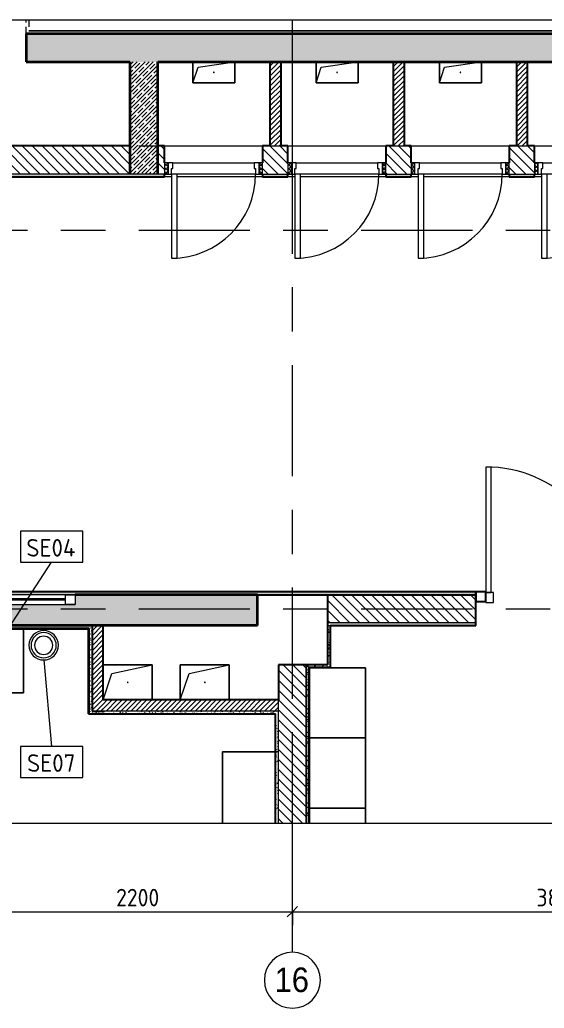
# Model space of a CAD drawing. Header units: millimetres. Extents: x 63482 to 319368, y -8553 to 29000.
# Drawn here: x 285208 to 288951, y 4951 to 12000 of the extents above; entities that cross this region are included whole.
import ezdxf

# ---------------------------------------------------------------- set-up
doc = ezdxf.new("R2010")
doc.units = ezdxf.units.MM
doc.linetypes.add('200_ШТРИХ__ш1_п0_6_', pattern=[80, 50, -30])
doc.linetypes.add('Осевая', pattern=[1587.5, 317.5, -238.125, 793.75, -238.125])
for name, color, linetype, lineweight in [('A-ANNO-DIMS', 7, 'Continuous', 9), ('A-ANNO-DIMS-50', 7, 'Continuous', 9), ('A-DETL-GENF', 7, 'Continuous', 9), ('A-DETL-MBND', 7, '200_ШТРИХ__ш1_п0_6_', 9), ('A-DOOR', 7, 'Continuous', 9), ('A-DOOR-1', 7, 'Continuous', 15), ('A-DOOR-FRAM', 7, 'Continuous', 15), ('A-DOOR-FRAM-1', 7, 'Continuous', 9), ('A-GENM', 7, 'Continuous', 9), ('A-GLAZ', 7, 'Continuous', 9), ('A-GLAZ-1', 7, 'Continuous', 15), ('A-GLAZ-CWMG', 7, 'Continuous', 9), ('A-GLAZ-CWMG-1', 7, 'Continuous', 25), ('A-WALL', 7, 'Continuous', 9), ('I-FURN', 7, 'Continuous', 9), ('I-WALL', 7, 'Continuous', 9), ('P-SANR-FIXT-IDEN', 7, 'Continuous', 9), ('Оси', 7, 'Continuous', 9), ('Оси-1', 7, 'Continuous', 20), ('Оси-2', 7, 'Осевая', 9)]:
    doc.layers.add(name, color=color, linetype=linetype, lineweight=lineweight)
for name, color, linetype, lineweight, true_color in [('A-WALL-1', 7, 'Continuous', 25, 0x3c3c3c), ('A-WALL-3', 7, 'Continuous', 35, 0x3c3c3c), ('A-WALL-FNSH-1', 7, 'Continuous', 15, 0x3c3c3c), ('P-SANR-FIXT-1', 7, 'Continuous', 15, 0x4994b4)]:
    doc.layers.add(name, color=color, linetype=linetype, lineweight=lineweight, true_color=true_color)
doc.styles.add('Arial', font='arial.ttf', dxfattribs={"width": 0.9, "height": 175})
doc.styles.add('GOST Common', font='GOST_Common.ttf', dxfattribs={"height": 125})
doc.styles.add('ISOCPEUR', font='isocpeur.ttf', dxfattribs={"width": 0.9, "height": 125})
doc.dimstyles.new('ISO-2_5_0_9К_БОЛЬШОЙ', dxfattribs={"dimscale": 304.8, "dimtxt": 124.497647, "dimasz": 0.246063, "dimexe": 0.19685, "dimexo": 0.492126, "dimgap": 0, "dimtad": 1, "dimdec": 0, "dimrnd": 10, "dimzin": 0, "dimdsep": 46, "dimtxsty": 'ISOCPEUR', "dimblk1": 'OBLIQUE', "dimblk2": 'OBLIQUE', "dimsah": 1, "dimcen": 0.09, "dimdle": 0.19685, "dimazin": 0, "dimtfac": 1, "dimtdec": 4, "dimtix": 1, "dimtmove": 0, "dimatfit": 3, "dimfxl": 1, "dimtvp": 1, "dimtolj": 1, "dimtzin": 0, "dimarcsym": 2})
pattern_1 = [(135, (230493.37, 0), (-35.35534, -35.35534), [])]
pattern_2 = [(45, (230493.368, 0), (-17.67767, 17.67767), [])]
pattern_3 = [(45, (230493.37, 0), (-28.512667, 28.512667), []), (45, (230521.88, 0), (-28.512667, 28.512667), [50.403, -10.081, 1.676, -8.404])]
pattern_4 = [(0, (230493.368, 0), (60.96, 15.24), [5.029, -40.691, 5.029, -40.691, -243.84]), (0, (230493.368, 0), (60.96, 15.24), [-91.44, 5.029, -86.411, 5.029, -40.691, -106.68]), (0, (230493.368, 0), (60.96, 15.24), [-228.6, 5.029, -25.451, 5.029, -71.171]), (120, (230516.228, 7.62), (-43.678227, 45.1729086), [5.029, -40.691, 5.029, -40.691, -243.84]), (120, (230516.228, 7.62), (-43.678227, 45.1729086), [-91.44, 5.029, -86.411, 5.029, -40.691, -106.68]), (120, (230516.228, 7.62), (-43.678227, 45.1729086), [-228.6, 5.029, -25.451, 5.029, -71.171]), (240, (230523.848, 38.1), (-17.281773, -60.4129086), [5.029, -40.691, 5.029, -40.691, -243.84]), (240, (230523.848, 38.1), (-17.281773, -60.4129086), [-91.44, 5.029, -86.411, 5.029, -40.691, -106.68]), (240, (230523.848, 38.1), (-17.281773, -60.4129086), [-228.6, 5.029, -25.451, 5.029, -71.171])]

# ---------------------------------------------------------------- blocks, each defined once
blk = doc.blocks.new('110_Дверь_СКБ_1Ст - д-18 700x2100h_Технический шкаф ЭОМ и СС-23257539-Фрагмент 3_8')
at = {"layer": 'A-DOOR'}
h = blk.add_hatch(dxfattribs=at)
h.set_pattern_fill('FP_88', color=256, style=0, pattern_type=2)
h.set_pattern_definition([(135, (1951.41, 164.685), (-14.14214, -14.14214), []), (225, (1951.41, 164.685), (14.14214, -14.14214), [])])
h.paths.add_polyline_path([(362.5, 100), (337.5, 100), (337.5, 20), (362.5, 20)])
at = {"layer": 'A-DOOR-FRAM-1'}
h = blk.add_hatch(dxfattribs=at)
h.set_pattern_fill('FP_89', color=256, style=0, pattern_type=2)
h.set_pattern_definition([(45, (-171.384, 164.685), (-14.1421, 14.1421), []), (135, (-171.384, 164.685), (-14.1421, -14.1421), [])])
h.paths.add_polyline_path([(-312.5, 100), (-337.5, 100), (-337.5, 20), (-312.5, 20)])
at = {"layer": 'A-DOOR'}
blk.add_arc((312.5, 100), 600, 90, 180, dxfattribs=at)
at = {"layer": 'A-DOOR-1'}
for p, q in [((312.5, 700), (272.5, 700)), ((272.5, 700), (272.5, 100)), ((312.5, 100), (312.5, 700)), ((272.5, 100), (312.5, 100))]:
    blk.add_line(p, q, dxfattribs=at)
at = {"layer": 'A-DOOR-FRAM'}
for p, q in [((-312.5, 100), (-337.5, 100)), ((-337.5, 100), (-337.5, 20)), ((-287.5, 100), (-312.5, 100)), ((-312.5, 100), (-312.5, 20)), ((-312.5, 20), (-312.5, 100)), ((-287.5, 60), (-287.5, 100)), ((312.5, 100), (312.5, 60)), ((337.5, 100), (312.5, 100)), ((337.5, 20), (337.5, 100)), ((362.5, 100), (337.5, 100)), ((337.5, 100), (337.5, 20)), ((362.5, 20), (362.5, 100)), ((-337.5, 20), (-312.5, 20)), ((-312.5, 20), (-277.5, 20)), ((-277.5, 60), (-287.5, 60)), ((-277.5, 20), (-277.5, 60)), ((312.5, 60), (302.5, 60)), ((302.5, 60), (302.5, 20)), ((302.5, 20), (337.5, 20)), ((337.5, 20), (362.5, 20))]:
    blk.add_line(p, q, dxfattribs=at)
at = {"layer": 'A-DOOR-FRAM-1'}
for p, q in [((-287.5, 100), (272.5, 100)), ((302.5, 20), (-277.5, 20))]:
    blk.add_line(p, q, dxfattribs=at)
blk = doc.blocks.new('GM_Отверстие прямоугольное _в плите_ - Отверстие-21620300-Фрагмент 3_8')
at = {"layer": 'A-GENM'}
for p, q in [((-150, -75), (-150, 75)), ((-150, 75), (-150, -75)), ((-112.5, 37.5), (150, 75)), ((150, 75), (150, -75)), ((150, -75), (150, 75)), ((-150, -75), (-112.5, 37.5)), ((150, -75), (-150, -75)), ((-150, -75), (150, -75))]:
    blk.add_line(p, q, dxfattribs=at)
for start, end in [(360, 180), (180, 360)]:
    blk.add_arc((0, 0), 2.5, start, end, dxfattribs=at)
blk = doc.blocks.new('GM_Отверстие прямоугольное _в плите_ - Отверстие-21986452-Фрагмент 3_8')
at = {"layer": 'A-GENM'}
for p, q in [((-175, 125), (175, 125)), ((175, 125), (-175, 125)), ((-112.5, 62.5), (175, 125)), ((175, 125), (175, -125)), ((175, -125), (175, 125)), ((-175, -125), (-112.5, 62.5))]:
    blk.add_line(p, q, dxfattribs=at)
for start, end in [(360, 180), (180, 360)]:
    blk.add_arc((0, 0), 2.5, start, end, dxfattribs=at)
blk = doc.blocks.new('GM_Отверстие прямоугольное _в плите_ - Отверстие-V317-Фрагмент 3_8')
at = {"layer": 'A-GENM'}
for p, q in [((-175, -125), (-175, 125)), ((-175, 125), (175, 125)), ((175, 125), (-175, 125)), ((-175, 125), (-175, -125)), ((-112.5, 62.5), (175, 125)), ((175, 125), (175, -125)), ((175, -125), (175, 125)), ((-175, -125), (-112.5, 62.5))]:
    blk.add_line(p, q, dxfattribs=at)
for start, end in [(360, 180), (180, 360)]:
    blk.add_arc((0, 0), 2.5, start, end, dxfattribs=at)
blk = doc.blocks.new('мусорная корзина - Round_ Metal-30590745-Фрагмент 3_8')
at = {"layer": 'P-SANR-FIXT-1'}
for radius, start, end in [(105, 0, 180), (90, 360, 180), (105, 180, 360), (90, 180, 360), (65, 0, 180), (65, 180, 360)]:
    blk.add_arc((0, 0), radius, start, end, dxfattribs=at)
blk = doc.blocks.new('шкаф 1_112 - шкаф 1_112-V330-Фрагмент 3_8')
at = {"layer": 'I-FURN'}
for p, q in [((-400, 6070), (-400, 5558.9)), ((-20, 6070), (-400, 6070)), ((0, 6070), (-400, 6070)), ((-400, 6070), (-400, 5558.9)), ((-400, 5558.9), (-400, 6070)), ((-400, 6070), (-20, 6070)), ((0, 5558.9), (0, 6070))]:
    blk.add_line(p, q, dxfattribs=at)
blk = doc.blocks.new('1_113 тумба - 1_113 тумба-31126920-Фрагмент 3_8')
at = {"layer": 'I-FURN'}
for p, q in [((-400, 1500), (0, 1500)), ((-400, 389.6), (-400, 1500)), ((0, 1500), (-400, 1500)), ((-400, 1500), (-400, 1000)), ((-400, 1000), (-400, 1500)), ((-400, 1500), (0, 1500)), ((0, 1500), (0, 389.6)), ((0, 1000), (0, 1500)), ((0, 1500), (0, 1000)), ((0, 1000), (-400, 1000)), ((-400, 1000), (-400, 500)), ((-400, 500), (-400, 1000)), ((-400, 1000), (0, 1000)), ((-400, 1000), (0, 1000)), ((0, 1000), (-400, 1000)), ((0, 500), (0, 1000)), ((0, 1000), (0, 500)), ((-400, 500), (0, 500)), ((0, 500), (-400, 500)), ((0, 500), (-400, 500)), ((-400, 500), (-400, 389.6)), ((-400, 389.6), (-400, 500)), ((-400, 500), (0, 500)), ((0, 389.6), (0, 500)), ((0, 500), (0, 389.6))]:
    blk.add_line(p, q, dxfattribs=at)
blk = doc.blocks.new('Дверь_Витражная_остекление_ - ДВН_ДАО_Главный вход_1200 в свету-31742133-Фрагмент 3_8')
at = {"layer": 'A-DETL-GENF'}
for p, q in [((-607.5, 925), (-647.5, 925)), ((-647.5, 925), (-647.5, 35)), ((-607.5, 30), (-607.5, 925)), ((647.5, 430), (607.5, 430)), ((607.5, 430), (607.5, 30)), ((647.5, 35), (647.5, 430)), ((-647.5, 30), (-607.5, 30)), ((-592.5, 30), (-647.5, 30)), ((-592.5, -40), (-592.5, 30)), ((592.5, -40), (592.5, 30)), ((592.5, 30), (647.5, 30)), ((607.5, 30), (647.5, 30)), ((-647.5, -35), (-647.5, -40)), ((-647.5, -40), (-592.5, -40)), ((647.5, -40), (592.5, -40)), ((647.5, -35), (647.5, -40))]:
    blk.add_line(p, q, dxfattribs=at)
at = {"layer": 'A-DOOR'}
for p, q in [((-647.5, 925), (-647.5, 35)), ((647.5, 430), (647.5, 35))]:
    blk.add_line(p, q, dxfattribs=at)
for centre, radius, start, end in [((-647.5, 30), 895, 360, 90), ((647.5, 30), 400, 90, 180)]:
    blk.add_arc(centre, radius, start, end, dxfattribs=at)
blk = doc.blocks.new('Прямоугольный импост - 50 x 70 мм-31701779-Фрагмент 3_8')
at = {"layer": 'A-GLAZ-CWMG-1'}
for p, q in [((0, 35), (-70, 35)), ((-70, 35), (-70, -35)), ((0, -35), (0, 35)), ((-70, -35), (0, -35))]:
    blk.add_line(p, q, dxfattribs=at)
blk = doc.blocks.new('120_Окно_СКБ_1Ст - 120_Окно_СКБ_1Ст 400х1200 EI30-24228621-Фрагмент 3_8')
at = {"layer": 'A-GLAZ'}
for p, q in [((600, 110), (-600, 110)), ((530, 80), (-530, 80)), ((-600, 40), (600, 40)), ((530, 70), (-530, 70))]:
    blk.add_line(p, q, dxfattribs=at)
at = {"layer": 'A-GLAZ-1'}
for p, q in [((-600, 40), (-600, 110)), ((-600, 110), (-530, 110)), ((-530, 110), (-530, 40)), ((530, 40), (530, 110)), ((530, 110), (600, 110)), ((600, 110), (600, 40)), ((-530, 40), (-600, 40)), ((600, 40), (530, 40))]:
    blk.add_line(p, q, dxfattribs=at)
blk = doc.blocks.new('DET_L_Линия разрыва - М100-31023944-Фрагмент 3_8')
at = {"layer": 'A-DETL-GENF'}
blk.add_line((27989.4, 0), (14294.7, 0), dxfattribs=at)
blk = doc.blocks.new('DET_L_Линия разрыва - М100-31024083-Фрагмент 3_8')
at = {"layer": 'A-DETL-GENF'}
blk.add_line((14294.7, 0), (27989.4, 0), dxfattribs=at)
blk = doc.blocks.new('Ось сетки - D8-29747960-Фрагмент 3_8')
at = {"layer": 'Оси-1'}
for start, end in [(360, 180), (180, 360)]:
    blk.add_arc((0, 0), 4, start, end, dxfattribs=at)
blk = doc.blocks.new('DIMBLOCK55-Фрагмент 3_8')
at = {"layer": 'A-ANNO-DIMS-50', "lineweight": 20}
for p, q in [((284953.4, 5639.5), (284915.9, 5602)), ((284953.4, 5639.5), (284990.9, 5677)), ((287153.4, 5639.5), (287115.9, 5602)), ((287153.4, 5639.5), (287190.9, 5677))]:
    blk.add_line(p, q, dxfattribs=at)
at = {"layer": 'A-ANNO-DIMS-50'}
for p, q in [((284953.4, 5542.5), (284953.4, 5699.5)), ((284953.4, 5639.5), (287153.4, 5639.5)), ((284953.4, 5639.5), (284953.4, 5542.5)), ((287153.4, 5542.5), (287153.4, 5699.5)), ((287153.4, 5639.5), (287153.4, 5542.5))]:
    blk.add_line(p, q, dxfattribs=at)
at = {"layer": 'A-ANNO-DIMS-50', "color": 0, "insert": (285895.4, 5802.8), "char_height": 125, "width": 379.239, "attachment_point": 1, "line_spacing_factor": 1.149209, "style": 'ISOCPEUR'}
blk.add_mtext('2200', dxfattribs=at)
blk = doc.blocks.new('_Oblique')
at = {"color": 0, "linetype": 'ByBlock', "lineweight": -2}
blk.add_line((-0.5, -0.5), (0.5, 0.5), dxfattribs=at)
blk = doc.blocks.new('DIMBLOCK56-Фрагмент 3_8')
at = {"layer": 'A-ANNO-DIMS-50', "lineweight": 20}
for p, q in [((287153.4, 5639.5), (287115.9, 5602)), ((287153.4, 5639.5), (287190.9, 5677)), ((290953.4, 5639.5), (290915.9, 5602)), ((290953.4, 5639.5), (290990.9, 5677))]:
    blk.add_line(p, q, dxfattribs=at)
at = {"layer": 'A-ANNO-DIMS-50'}
for p, q in [((287153.4, 5542.5), (287153.4, 5699.5)), ((287153.4, 5639.5), (290953.4, 5639.5)), ((287153.4, 5639.5), (287153.4, 5542.5)), ((290953.4, 5542.5), (290953.4, 5699.5)), ((290953.4, 5639.5), (290953.4, 5542.5))]:
    blk.add_line(p, q, dxfattribs=at)
at = {"layer": 'A-ANNO-DIMS-50', "color": 0, "insert": (288895.4, 5802.8), "char_height": 125, "width": 379.239, "attachment_point": 1, "line_spacing_factor": 1.149209, "style": 'ISOCPEUR'}
blk.add_mtext('3800', dxfattribs=at)
blk = doc.blocks.new('М_сантехническая_рамка1 - В рамке-30590747-Фрагмент 3_8')
at = {"layer": 'P-SANR-FIXT-IDEN'}
for p, q in [((4.29, 2.24), (-4.64, 2.24)), ((-4.64, 2.24), (-4.64, -2.18)), ((4.29, -2.18), (4.29, 2.24)), ((-4.64, -2.18), (4.29, -2.18))]:
    blk.add_line(p, q, dxfattribs=at)

msp = doc.modelspace()

# ---------------------------------------------------------------- hatches: boundary and pattern name
at = {"layer": 'I-WALL'}
h = msp.add_hatch(dxfattribs=at)
h.set_pattern_fill('FP_3', color=256, style=0, pattern_type=2)
h.set_pattern_definition(pattern_3)
h.paths.add_polyline_path([(291653.4, 11700), (294401.8, 11700), (294401.8, 11900), (285253.4, 11900), (285253.4, 11700), (291253.4, 11700)])
h = msp.add_hatch(dxfattribs=at)
h.set_pattern_fill('FP_3', color=256, style=0, pattern_type=2)
h.set_pattern_definition(pattern_3)
h.paths.add_polyline_path([(285993.4, 10900), (286193.4, 10900), (286193.4, 11700), (285993.4, 11700), (285993.4, 11033.8)])
h = msp.add_hatch(dxfattribs=at)
h.set_pattern_fill('FP_9', color=256, style=0, pattern_type=2)
h.set_pattern_definition(pattern_2)
h.paths.add_polyline_path([(287072.6, 11100), (287072.6, 11700), (286992.6, 11700), (286992.6, 11100)])
h = msp.add_hatch(dxfattribs=at)
h.set_pattern_fill('FP_9', color=256, style=0, pattern_type=2)
h.set_pattern_definition(pattern_2)
h.paths.add_polyline_path([(287952.6, 11100), (287952.6, 11700), (287872.6, 11700), (287872.6, 11100)])
h = msp.add_hatch(dxfattribs=at)
h.set_pattern_fill('FP_9', color=256, style=0, pattern_type=2)
h.set_pattern_definition(pattern_2)
h.paths.add_polyline_path([(288832.6, 11100), (288832.6, 11700), (288752.6, 11700), (288752.6, 11100)])
h = msp.add_hatch(dxfattribs=at)
h.set_pattern_fill('FP_20', color=256, style=0, pattern_type=2)
h.set_pattern_definition(pattern_1)
h.paths.add_polyline_path([(289633.4, 10900), (289633.4, 11100), (289581.2, 11100), (289581.2, 10900)])
h.paths.add_polyline_path([(288881.2, 10900), (288881.2, 11100), (288701.2, 11100), (288701.2, 10900)])
h.paths.add_polyline_path([(286241.2, 10900), (286241.2, 11100), (286193.4, 11100), (286193.4, 10900)])
h.paths.add_polyline_path([(291653.4, 10900), (291653.4, 11100), (289833.4, 11100), (289833.4, 10900), (291222.9, 10900)])
h.paths.add_polyline_path([(287121.2, 10900), (287121.2, 11100), (286941.2, 11100), (286941.2, 10900)])
h.paths.add_polyline_path([(287821.2, 10900), (288001.2, 10900), (288001.2, 11100), (287821.2, 11100), (287821.2, 10980)])
h.paths.add_polyline_path([(285993.4, 10900), (285993.4, 11100), (282403.4, 11100), (282403.4, 10900), (285816.9, 10900)])
h.paths.add_polyline_path([(282203.4, 10900), (282203.4, 11100), (275253.4, 11100), (275253.4, 10900), (280410.9, 10900)])
h = msp.add_hatch(dxfattribs=at)
h.set_pattern_fill('FP_10', color=256, style=0, pattern_type=2)
h.set_pattern_definition(pattern_4)
h.paths.add_polyline_path([(285816.9, 10880), (286241.2, 10880), (286241.2, 10900), (272873.4, 10900), (272873.4, 10880), (284014.9, 10880)])
h.paths.add_polyline_path([(288001.2, 10880), (288001.2, 10900), (287821.2, 10900), (287821.2, 10880)])
h.paths.add_polyline_path([(291853.4, 10880), (291853.4, 10900), (289581.2, 10900), (289581.2, 10880), (291222.9, 10880)])
h.paths.add_polyline_path([(287121.2, 10880), (287121.2, 10900), (286941.2, 10900), (286941.2, 10880)])
h.paths.add_polyline_path([(288701.2, 10880), (288881.2, 10880), (288881.2, 10900), (288701.2, 10900)])
h = msp.add_hatch(dxfattribs=at)
h.set_pattern_fill('FP_10', color=256, style=0, pattern_type=2)
h.set_pattern_definition(pattern_4)
h.paths.add_polyline_path([(290963.4, 7900), (294401.8, 7900), (294401.8, 7920), (290963.4, 7920)])
h.paths.add_polyline_path([(284915.9, 7900), (288463.4, 7900), (288463.4, 7920), (281353.3, 7920), (281353.3, 7900), (284465.4, 7900)])
h.paths.add_polyline_path([(275905.9, 7900), (278853.3, 7900), (278853.3, 7920), (272623.4, 7920), (272623.4, 7900), (275455.4, 7900)])
h.paths.add_polyline_path([(270123.4, 7900), (270123.4, 7920), (269253.4, 7920), (269253.4, 7900), (269599, 7900)])
h = msp.add_hatch(dxfattribs=at)
h.set_pattern_fill('FP_3', color=256, style=0, pattern_type=2)
h.set_pattern_definition(pattern_3)
h.paths.add_polyline_path([(286903.4, 7680), (286903.4, 7900), (285603.4, 7900), (285603.4, 7830), (284403.4, 7830), (284403.4, 7900), (282903.4, 7900), (282903.4, 7680), (285816.9, 7680)])
h = msp.add_hatch(dxfattribs=at)
h.set_pattern_fill('FP_20', color=256, style=0, pattern_type=2)
h.set_pattern_definition(pattern_1)
h.paths.add_polyline_path([(291403.4, 7700), (291483.4, 7700), (291483.4, 7900), (290963.4, 7900), (290963.4, 7700), (291383.4, 7700)])
h.paths.add_polyline_path([(288463.4, 7700), (288463.4, 7900), (287403.4, 7900), (287403.4, 7700), (287618.9, 7700)])
h = msp.add_hatch(dxfattribs=at)
h.set_pattern_fill('FP_10', color=256, style=0, pattern_type=2)
h.set_pattern_definition(pattern_4)
h.paths.add_polyline_path([(287403.4, 7380), (287423.4, 7380), (287423.4, 7700), (287403.4, 7700), (287403.4, 7400)])
h = msp.add_hatch(dxfattribs=at)
h.set_pattern_fill('FP_10', color=256, style=0, pattern_type=2)
h.set_pattern_definition(pattern_4)
h.paths.add_polyline_path([(287423.4, 7680), (288463.4, 7680), (288463.4, 7700), (287423.4, 7700)])
h.paths.add_polyline_path([(291383.4, 7680), (291383.4, 7700), (290963.4, 7700), (290963.4, 7680), (291382.4, 7680)])
h = msp.add_hatch(dxfattribs=at)
h.set_pattern_fill('FP_10', color=256, style=0, pattern_type=2)
h.set_pattern_definition(pattern_4)
h.paths.add_polyline_path([(285703.4, 7660), (285703.4, 7680), (284183.4, 7680), (284183.4, 7660), (285591.7, 7660)])
h = msp.add_hatch(dxfattribs=at)
h.set_pattern_fill('FP_10', color=256, style=0, pattern_type=2)
h.set_pattern_definition(pattern_4)
h.paths.add_polyline_path([(285723.4, 7070), (285723.4, 7680), (285703.4, 7680), (285703.4, 7070)])
h = msp.add_hatch(dxfattribs=at)
h.set_pattern_fill('FP_9', color=256, style=0, pattern_type=2)
h.set_pattern_definition(pattern_2)
h.paths.add_polyline_path([(285803.4, 7070), (285803.4, 7680), (285723.4, 7680), (285723.4, 7070)])
h = msp.add_hatch(dxfattribs=at)
h.set_pattern_fill('FP_20', color=256, style=0, pattern_type=2)
h.set_pattern_definition(pattern_1)
h.paths.add_polyline_path([(287054.1, 6268.4), (287254.1, 6268.4), (287254.1, 7400), (287054.1, 7400), (287054.1, 6779.5)])
h = msp.add_hatch(dxfattribs=at)
h.set_pattern_fill('FP_10', color=256, style=0, pattern_type=2)
h.set_pattern_definition(pattern_4)
h.paths.add_polyline_path([(287274.1, 7380), (287403.4, 7380), (287403.4, 7400), (287254.1, 7400), (287254.1, 7380)])
h = msp.add_hatch(dxfattribs=at)
h.set_pattern_fill('FP_10', color=256, style=0, pattern_type=2)
h.set_pattern_definition(pattern_4)
h.paths.add_polyline_path([(287254.1, 6268.4), (287274.1, 6268.4), (287274.1, 7380), (287254.1, 7380)])
h = msp.add_hatch(dxfattribs=at)
h.set_pattern_fill('FP_9', color=256, style=0, pattern_type=2)
h.set_pattern_definition(pattern_2)
h.paths.add_polyline_path([(287054.1, 7070), (287054.1, 7150), (285803.4, 7150), (285803.4, 7070), (287034.1, 7070)])
h = msp.add_hatch(dxfattribs=at)
h.set_pattern_fill('FP_10', color=256, style=0, pattern_type=2)
h.set_pattern_definition(pattern_4)
h.paths.add_polyline_path([(287034.1, 7050), (287034.1, 7070), (285703.4, 7070), (285703.4, 7050), (286717.9, 7050)])
h = msp.add_hatch(dxfattribs=at)
h.set_pattern_fill('FP_10', color=256, style=0, pattern_type=2)
h.set_pattern_definition(pattern_4)
h.paths.add_polyline_path([(287034.1, 6268.4), (287054.1, 6268.4), (287054.1, 7070), (287034.1, 7070), (287034.1, 6779.5)])

# ---------------------------------------------------------------- linework, layer by layer
at = {"layer": 'A-DETL-MBND'}
for p, q in [((285253.4, 11900), (285253.4, 11999.8)), ((285273.4, 11999.8), (285273.4, 11920)), ((285273.4, 11920), (290633.4, 11920)), ((287033.4, 6268.4), (287033.4, 7050))]:
    msp.add_line(p, q, dxfattribs=at)
at = {"layer": 'A-WALL'}
for p, q in [((286992.6, 11100), (287072.6, 11100)), ((287872.6, 11100), (287952.6, 11100)), ((288752.6, 11100), (288832.6, 11100)), ((286241.2, 10900), (275253.4, 10900)), ((286941.2, 10900), (287121.2, 10900)), ((287821.2, 10900), (288001.2, 10900)), ((288701.2, 10900), (288881.2, 10900)), ((288463.4, 7700), (287403.4, 7700)), ((285703.4, 7659), (285702.4, 7659)), ((287424.4, 7679), (287423.4, 7679)), ((287054.1, 6268.4), (287054.1, 7150)), ((287054.1, 7070), (285803.4, 7070))]:
    msp.add_line(p, q, dxfattribs=at)
at = {"layer": 'A-WALL-1'}
for p, q in [((286992.6, 11700), (286992.6, 11100)), ((287072.6, 11100), (287072.6, 11700)), ((287872.6, 11700), (287872.6, 11100)), ((287952.6, 11100), (287952.6, 11700)), ((288752.6, 11700), (288752.6, 11100)), ((288832.6, 11100), (288832.6, 11700)), ((285993.4, 11100), (284853.4, 11100)), ((286241.2, 11100), (286193.4, 11100)), ((286241.2, 10980), (286241.2, 11100)), ((286992.6, 11100), (286941.2, 11100)), ((286941.2, 11100), (286941.2, 10980)), ((287121.2, 11100), (287072.6, 11100)), ((287121.2, 10980), (287121.2, 11100)), ((287872.6, 11100), (287821.2, 11100)), ((287821.2, 11100), (287821.2, 10980)), ((288001.2, 11100), (287952.6, 11100)), ((288001.2, 10980), (288001.2, 11100)), ((288752.6, 11100), (288701.2, 11100)), ((288701.2, 11100), (288701.2, 10980)), ((288881.2, 11100), (288832.6, 11100)), ((288881.2, 10980), (288881.2, 11100)), ((272893.4, 10880), (286241.2, 10880)), ((286241.2, 10880), (286241.2, 10900)), ((286941.2, 10900), (286941.2, 10880)), ((286941.2, 10880), (287121.2, 10880)), ((287121.2, 10880), (287121.2, 10900)), ((287821.2, 10900), (287821.2, 10880)), ((287821.2, 10880), (288001.2, 10880)), ((288001.2, 10880), (288001.2, 10900)), ((288701.2, 10900), (288701.2, 10880)), ((288701.2, 10880), (288881.2, 10880)), ((288881.2, 10880), (288881.2, 10900)), ((288463.4, 7920), (281353.3, 7920)), ((286903.4, 7900), (288463.4, 7900)), ((287403.4, 7900), (287403.4, 7400)), ((288463.4, 7680), (288463.4, 7920)), ((285703.4, 7660), (284203.4, 7660)), ((285703.4, 7050), (285703.4, 7660)), ((285723.4, 7680), (285723.4, 7070)), ((285803.4, 7150), (285803.4, 7680)), ((287423.4, 7680), (288463.4, 7680)), ((287423.4, 7680), (287423.4, 7380)), ((287403.4, 7400), (287054.1, 7400)), ((287054.1, 7400), (287054.1, 7150)), ((287254.1, 6268.4), (287254.1, 7400)), ((287274.1, 6268.4), (287274.1, 7380)), ((287423.4, 7380), (287274.1, 7380)), ((287054.1, 7150), (285803.4, 7150)), ((285703.4, 7050), (287034.1, 7050)), ((285723.4, 7070), (285803.4, 7070)), ((287034.1, 6268.4), (287034.1, 7050))]:
    msp.add_line(p, q, dxfattribs=at)
at = {"layer": 'A-WALL-3'}
for p, q in [((294401.8, 11900), (285253.4, 11900)), ((285253.4, 11900), (285253.4, 11700)), ((285253.4, 11700), (285993.4, 11700)), ((285993.4, 11700), (285993.4, 10900)), ((286193.4, 10900), (286193.4, 11700)), ((286193.4, 11700), (289633.4, 11700)), ((286903.4, 7900), (285603.4, 7900)), ((286903.4, 7680), (286903.4, 7900)), ((286903.4, 7680), (282903.4, 7680))]:
    msp.add_line(p, q, dxfattribs=at)
at = {"layer": 'A-WALL-FNSH-1'}
for p, q in [((290632.4, 11921), (285273.4, 11921)), ((285273.4, 11921), (285273.4, 11920)), ((285273.4, 11920), (290632.4, 11920)), ((286241.2, 10879), (272893.4, 10879)), ((286241.2, 10879), (286241.2, 10880)), ((286941.2, 10880), (286941.2, 10879)), ((286941.2, 10879), (287121.2, 10879)), ((287121.2, 10879), (287121.2, 10880)), ((287821.2, 10880), (287821.2, 10879)), ((287821.2, 10879), (288001.2, 10879)), ((288001.2, 10879), (288001.2, 10880)), ((288701.2, 10880), (288701.2, 10879)), ((288701.2, 10879), (288881.2, 10879)), ((288881.2, 10879), (288881.2, 10880)), ((288463.4, 7921), (281353.4, 7921)), ((288463.4, 7920), (288463.4, 7921)), ((284204.4, 7659), (285702.4, 7659)), ((285702.4, 7659), (285702.4, 7049)), ((287424.4, 7679), (288463.4, 7679)), ((287424.4, 7379), (287424.4, 7679)), ((288463.4, 7679), (288463.4, 7680)), ((287424.4, 7379), (287274.1, 7379)), ((287275.1, 6268.4), (287275.1, 7379)), ((285702.4, 7049), (287033.1, 7049)), ((287033.1, 7049), (287033.1, 6268.4))]:
    msp.add_line(p, q, dxfattribs=at)
at = {"layer": 'I-FURN'}
for p, q in [((285233.4, 7200.5), (285233.4, 7652)), ((285233.4, 7652), (285233.4, 7200.5)), ((284633.4, 7200.5), (285233.4, 7200.5)), ((285233.4, 7200.5), (284633.4, 7200.5))]:
    msp.add_line(p, q, dxfattribs=at)
at = {"layer": 'I-WALL'}
for p, q in [((286241.2, 11100), (286941.2, 11100)), ((287121.2, 11100), (287821.2, 11100)), ((288001.2, 11100), (288701.2, 11100)), ((288881.2, 11100), (289581.2, 11100)), ((286291.2, 10880), (286241.2, 10880)), ((286291.2, 10879), (286241.2, 10879)), ((286941.2, 10880), (286331.2, 10880)), ((286941.2, 10879), (286331.2, 10879)), ((287171.2, 10880), (287121.2, 10880)), ((287171.2, 10879), (287121.2, 10879)), ((287821.2, 10880), (287211.2, 10880)), ((287821.2, 10879), (287211.2, 10879)), ((288051.2, 10880), (288001.2, 10880)), ((288051.2, 10879), (288001.2, 10879)), ((288701.2, 10880), (288091.2, 10880)), ((288701.2, 10879), (288091.2, 10879)), ((288931.2, 10880), (288881.2, 10880)), ((288931.2, 10879), (288881.2, 10879)), ((285695.4, 7652), (284211.4, 7652)), ((285695.4, 7050), (285695.4, 7652)), ((285695.4, 7050), (285703.4, 7050))]:
    msp.add_line(p, q, dxfattribs=at)
at = {"layer": 'P-SANR-FIXT-IDEN'}
for p, q in [((285126.9, 7660.2), (285435.3, 8132.6)), ((285378.4, 7434.5), (285435.3, 6818.5))]:
    msp.add_line(p, q, dxfattribs=at)
at = {"layer": 'Оси'}
for p, q in [((287153.4, 10749.8), (287153.4, 11999.8)), ((287153.4, 5351.2), (287153.4, 6601.2))]:
    msp.add_line(p, q, dxfattribs=at)
at = {"layer": 'Оси-2'}
for p, q in [((266451.1, 12000), (293151.8, 12000)), ((266451.1, 11100), (293151.8, 11100)), ((287153.4, 6601.2), (287153.4, 10749.8)), ((266451.1, 10500), (293151.8, 10500)), ((266451.1, 7800), (293151.8, 7800))]:
    msp.add_line(p, q, dxfattribs=at)

# ---------------------------------------------------------------- block references
at = {"layer": 'A-DETL-GENF'}
for name, p in [('DET_L_Линия разрыва - М100-31024083-Фрагмент 3_8', (266412.5, 11999.8)), ('DET_L_Линия разрыва - М100-31023944-Фрагмент 3_8', (266412.5, 6268.4))]:
    msp.add_blockref(name, p, dxfattribs=at)
at = {"layer": 'A-DOOR', "rotation": 180}
for p in [(286603.7, 11000), (287483.7, 11000), (288363.7, 11000), (289243.7, 11000)]:
    msp.add_blockref('110_Дверь_СКБ_1Ст - д-18 700x2100h_Технический шкаф ЭОМ и СС-23257539-Фрагмент 3_8', p, dxfattribs=at)
at = {"layer": 'A-DOOR'}
msp.add_blockref('Дверь_Витражная_остекление_ - ДВН_ДАО_Главный вход_1200 в свету-31742133-Фрагмент 3_8', (289180.9, 7885.7), dxfattribs=at)
at = {"layer": 'A-GENM'}
for name, p in [('GM_Отверстие прямоугольное _в плите_ - Отверстие-21620300-Фрагмент 3_8', (286592.6, 11625)), ('GM_Отверстие прямоугольное _в плите_ - Отверстие-21620300-Фрагмент 3_8', (287472.6, 11625)), ('GM_Отверстие прямоугольное _в плите_ - Отверстие-21620300-Фрагмент 3_8', (288352.6, 11625)), ('GM_Отверстие прямоугольное _в плите_ - Отверстие-21986452-Фрагмент 3_8', (285978.4, 7275)), ('GM_Отверстие прямоугольное _в плите_ - Отверстие-V317-Фрагмент 3_8', (286528.4, 7275))]:
    msp.add_blockref(name, p, dxfattribs=at)
at = {"layer": 'A-GLAZ'}
msp.add_blockref('120_Окно_СКБ_1Ст - 120_Окно_СКБ_1Ст 400х1200 EI30-24228621-Фрагмент 3_8', (285003.4, 7790), dxfattribs=at)
at = {"layer": 'A-GLAZ-CWMG', "rotation": 180}
msp.add_blockref('Прямоугольный импост - 50 x 70 мм-31701779-Фрагмент 3_8', (288463.4, 7885.7), dxfattribs=at)
at = {"layer": 'I-FURN'}
for name, p in [('1_113 тумба - 1_113 тумба-31126920-Фрагмент 3_8', (287675.3, 5878.8)), ('шкаф 1_112 - шкаф 1_112-V330-Фрагмент 3_8', (287054.1, 709.5))]:
    msp.add_blockref(name, p, dxfattribs=at)
at = {"layer": 'P-SANR-FIXT-1'}
msp.add_blockref('мусорная корзина - Round_ Metal-30590745-Фрагмент 3_8', (285378.4, 7539.5), dxfattribs=at)
at = {"layer": 'P-SANR-FIXT-IDEN', "xscale": 49.99999999999998, "yscale": 49.99999999999998, "zscale": 49.99999999999998}
for p in [(285444, 8241.5), (285444, 6706.5)]:
    msp.add_blockref('М_сантехническая_рамка1 - В рамке-30590747-Фрагмент 3_8', p, dxfattribs=at)
at = {"layer": 'Оси-1', "xscale": 49.99999999999998, "yscale": 49.99999999999998, "zscale": 49.99999999999998}
msp.add_blockref('Ось сетки - D8-29747960-Фрагмент 3_8', (287153.4, 5151.2), dxfattribs=at)

# ---------------------------------------------------------------- texts
at = {"layer": 'P-SANR-FIXT-IDEN', "char_height": 125, "attachment_point": 1, "style": 'GOST Common'}
for s, insert, width in [('SE04', (285254.7, 8296.9), 456.962), ('SE07', (285259.7, 6761.9), 444.937)]:
    msp.add_mtext(s, dxfattribs=dict(at, insert=insert, width=width))
at = {"layer": 'Оси', "insert": (287027.1, 5241.6), "char_height": 175, "width": 303.038, "attachment_point": 1, "style": 'Arial'}
msp.add_mtext('16', dxfattribs=at)

# ---------------------------------------------------------------- dimensions: what is measured, and where the dimension line sits
at = {"layer": 'A-ANNO-DIMS'}
for base, p1, p2, override, picture, middle in [((287153.4, 5639.5), (284953.4, 5692.5), (287153.4, 5692.5), {"dimpost": '<>', "dimfxl": 2200}, 'DIMBLOCK55-Фрагмент 3_8', (286053.4, 5702)), ((290953.4, 5639.5), (287153.4, 5692.5), (290953.4, 5692.5), {"dimpost": '<>', "dimfxl": 3800}, 'DIMBLOCK56-Фрагмент 3_8', (289053.4, 5702))]:
    dim = msp.add_linear_dim(base=base, p1=p1, p2=p2, dimstyle='ISO-2_5_0_9К_БОЛЬШОЙ', override=override, dxfattribs=at)
    dim.commit()
    dim.dimension.update_dxf_attribs({"geometry": picture, "text_midpoint": middle})

doc.saveas('drawing.dxf')
